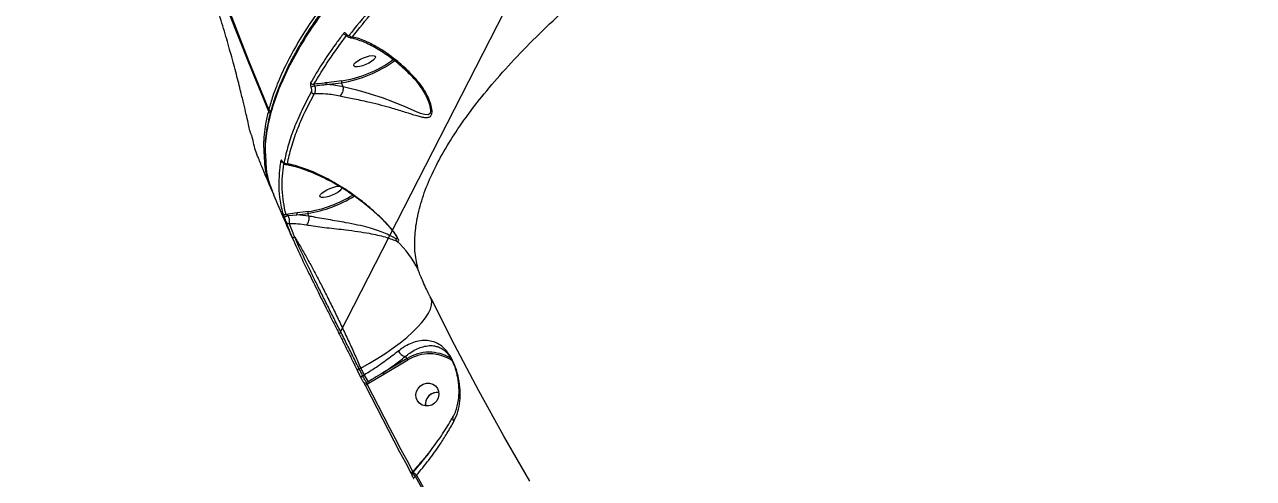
# Model space of a CAD drawing. Header units: millimetres. Extents: x -6028 to 5958, y -6064 to 4137.
# Drawn here: x -295.5 to 173.7, y -1162.5 to -989.3 of the extents above; entities that cross this region are included whole.
import ezdxf

# ---------------------------------------------------------------- set-up
doc = ezdxf.new("R2010")
doc.units = ezdxf.units.MM
for name, color, linetype in [('DIKOM_ОБЪЕКТ', 7, 'Continuous'), ('DIKOM_РАЗМЕР_ЗОНА', 7, 'Continuous'), ('DIKOM_РАЗМЕР_ОБЪЕКТА', 7, 'Continuous')]:
    doc.layers.add(name, color=color, linetype=linetype)
doc.styles.add('style1', font='arial.ttf', dxfattribs={"width": 0.8})
doc.dimstyles.new('1-50', dxfattribs={"dimtxt": 300, "dimasz": 200, "dimexe": 100, "dimexo": 0, "dimgap": 100, "dimtad": 1, "dimtxsty": 'style1', "dimcen": 200, "dimclrd": 7, "dimclre": 7, "dimclrt": 7, "dimadec": 1, "dimazin": 2, "dimtfac": 1, "dimtmove": 0, "dimatfit": 2, "dimfxl": 0, "dimlwd": 25, "dimlwe": 18, "dimarcsym": 0})

# ---------------------------------------------------------------- blocks, each defined once
blk = doc.blocks.new('*D9')
at = {"layer": 'Defpoints', "color": 0, "transparency": 16777216}
for p in [(-6027.56, 1459.58), (4556.58, 1382.7), (4556.58, -5964.37)]:
    blk.add_point(p, dxfattribs=at)
at = {"layer": 'DIKOM_РАЗМЕР_ЗОНА', "color": 7, "lineweight": 18, "transparency": 16777216}
for p, q in [((-6027.56, 1459.58), (-6027.56, -6064.37)), ((4556.58, 1382.7), (4556.58, -6064.37))]:
    blk.add_line(p, q, dxfattribs=at)
at = {"layer": 'DIKOM_РАЗМЕР_ЗОНА', "color": 7, "lineweight": 25, "transparency": 16777216}
blk.add_line((-5827.56, -5964.37), (4356.58, -5964.37), dxfattribs=at)
at = {"layer": 'DIKOM_РАЗМЕР_ЗОНА', "color": 7, "transparency": 16777216}
for points in [[(-5827.56, -5931.03), (-5827.56, -5997.7), (-6027.56, -5964.37)], [(4356.58, -5931.03), (4356.58, -5997.7), (4556.58, -5964.37)]]:
    blk.add_solid(points, dxfattribs=at)
at = {"layer": 'DIKOM_РАЗМЕР_ЗОНА', "color": 7, "transparency": 16777216, "insert": (157.08, -5711.2), "char_height": 300, "attachment_point": 5, "style": 'style1'}
blk.add_mtext('10600', dxfattribs=at)
blk = doc.blocks.new('*D12')
at = {"layer": 'Defpoints', "color": 0, "transparency": 16777216}
for p in [(3056.58, 1987.9), (-4027.97, 676.5), (3056.58, -3714.77)]:
    blk.add_point(p, dxfattribs=at)
at = {"layer": 'DIKOM_РАЗМЕР_ОБЪЕКТА', "color": 7, "lineweight": 18, "transparency": 16777216}
for p, q in [((3056.58, 1987.9), (3056.58, -3814.77)), ((-4027.97, 676.5), (-4027.97, -3814.77))]:
    blk.add_line(p, q, dxfattribs=at)
at = {"layer": 'DIKOM_РАЗМЕР_ОБЪЕКТА', "color": 7, "lineweight": 25, "transparency": 16777216}
blk.add_line((-3827.97, -3714.77), (2856.58, -3714.77), dxfattribs=at)
at = {"layer": 'DIKOM_РАЗМЕР_ОБЪЕКТА', "color": 7, "transparency": 16777216}
for points in [[(-3827.97, -3681.44), (-3827.97, -3748.11), (-4027.97, -3714.77)], [(2856.58, -3681.44), (2856.58, -3748.11), (3056.58, -3714.77)]]:
    blk.add_solid(points, dxfattribs=at)
at = {"layer": 'DIKOM_РАЗМЕР_ОБЪЕКТА', "color": 7, "transparency": 16777216, "insert": (20, -3461.6), "char_height": 300, "attachment_point": 5, "style": 'style1'}
blk.add_mtext('7100', dxfattribs=at)

msp = doc.modelspace()

# ---------------------------------------------------------------- linework, layer by layer
at = {"layer": 'DIKOM_ОБЪЕКТ', "color": 7, "linetype": 'Continuous', "lineweight": 15}
for p, q in [((-17.563, -799.102), (-175.329, -1107.461)), ((-180.352, -1012.2), (-174.47, -1011.488)), ((-174.381, -1010.814), (-180.263, -1011.525)), ((-173.807, -1013.053), (-174.47, -1011.488)), ((-173.806, -1013.057), (-173.807, -1013.053)), ((-141.66, -1017.72), (-141.543, -1018.03)), ((-191.465, -1061.22), (-195.663, -1061.742)), ((-194.785, -1062.231), (-191.554, -1061.894)), ((-191.554, -1061.894), (-187.332, -1061.384)), ((-186.898, -1062.408), (-191.554, -1061.894)), ((-187.243, -1060.71), (-191.465, -1061.22)), ((-186.898, -1062.408), (-187.332, -1061.384)), ((-186.897, -1062.412), (-186.898, -1062.408)), ((-150.175, -1116.022), (-149.454, -1116.743)), ((-167.063, -1124.056), (-168.418, -1121.329)), ((-167.75, -1120.656), (-167.156, -1120.378)), ((-149.454, -1116.743), (-158.647, -1122.243)), ((-158.3, -1122.771), (-149.107, -1117.272)), ((-167.063, -1124.056), (-167.053, -1124.073)), ((-165.832, -1123.043), (-166.397, -1123.381)), ((-164.209, -1125.562), (-164.875, -1125.96)), ((-163.885, -1126.066), (-158.3, -1122.771)), ((-164.646, -1126.521), (-163.885, -1126.066)), ((-141.28, -1153.046), (-142.854, -1154.841)), ((-147.292, -1160.416), (-147.129, -1160.229)), ((-146.283, -1161.831), (-145.821, -1161.305))]:
    msp.add_line(p, q, dxfattribs=at)
at = {"layer": 'DIKOM_ОБЪЕКТ', "color": 7, "linetype": 'Continuous', "lineweight": 15, "flags": 128}
for points in [[(-286.349, -676.458), (-284.728, -696.09), (-282.744, -715.704), (-280.398, -735.296), (-277.689, -754.858), (-274.619, -774.386), (-271.189, -793.872), (-267.399, -813.312), (-263.252, -832.699), (-258.747, -852.028), (-253.887, -871.292), (-248.673, -890.486), (-243.106, -909.604), (-237.188, -928.64), (-230.922, -947.588), (-224.308, -966.443), (-217.349, -985.199), (-210.048, -1003.851), (-202.405, -1022.392)], [(-202.219, -1021.672), (-209.862, -1003.131), (-217.164, -984.479), (-224.123, -965.723), (-230.736, -946.868), (-237.003, -927.92), (-242.92, -908.883), (-248.487, -889.766), (-253.701, -870.572), (-258.561, -851.308), (-263.066, -831.979), (-267.214, -812.592), (-271.003, -793.152), (-274.434, -773.665), (-277.504, -754.138), (-280.212, -734.576), (-282.559, -714.984), (-284.543, -695.37), (-286.163, -675.738)], [(-161.612, -1001.398), (-161.486, -1001.765), (-161.698, -1002.256), (-162.231, -1002.831), (-163.042, -1003.443), (-164.065, -1004.043), (-165.217, -1004.583), (-166.406, -1005.017), (-167.533, -1005.312), (-168.509, -1005.444), (-169.255, -1005.401), (-169.709, -1005.187), (-169.835, -1004.82), (-169.623, -1004.33), (-169.09, -1003.755), (-168.279, -1003.143), (-167.257, -1002.543), (-166.104, -1002.003), (-164.916, -1001.569), (-163.788, -1001.274), (-162.812, -1001.142), (-162.067, -1001.185), (-161.612, -1001.398)], [(-141.543, -1018.03), (-140.871, -1019.8), (-140.463, -1022.082), (-140.692, -1023.196), (-141.403, -1023.729), (-142.784, -1023.671), (-144.283, -1023.214), (-145.91, -1022.562), (-150.165, -1020.721), (-154.876, -1018.763), (-158.839, -1017.301), (-163.001, -1015.941), (-165.814, -1015.119), (-168.622, -1014.363), (-171.296, -1013.685), (-173.805, -1013.057), (-173.806, -1013.057), (-173.806, -1013.057)], [(-202.217, -1021.746), (-202.22, -1021.736), (-202.219, -1021.672)], [(-174.379, -1051.433), (-174.348, -1051.661), (-174.56, -1052.152), (-175.093, -1052.726), (-175.904, -1053.339), (-176.927, -1053.939), (-178.079, -1054.478), (-179.268, -1054.913), (-180.396, -1055.208), (-181.372, -1055.339), (-182.117, -1055.296), (-182.571, -1055.083), (-182.697, -1054.716), (-182.486, -1054.225), (-181.953, -1053.65), (-181.142, -1053.038), (-180.119, -1052.438), (-178.966, -1051.899), (-177.778, -1051.464), (-176.65, -1051.169), (-175.674, -1051.037), (-175.269, -1051.037)], [(-167.156, -1120.378), (-163.85, -1118.544), (-160.659, -1116.643), (-157.61, -1114.693), (-154.731, -1112.711), (-152.05, -1110.715), (-149.589, -1108.725), (-147.372, -1106.756), (-145.42, -1104.829), (-143.748, -1102.96), (-142.374, -1101.166), (-141.309, -1099.463), (-140.564, -1097.868), (-140.144, -1096.395), (-140.055, -1095.057), (-140.295, -1093.866)], [(-102.519, -1163.533), (-112.443, -1146.398), (-122.049, -1129.072), (-131.334, -1111.559), (-140.295, -1093.866)], [(-167.75, -1120.656), (-167.913, -1120.75), (-168.061, -1120.848), (-168.19, -1120.948), (-168.294, -1121.045), (-168.37, -1121.137), (-168.415, -1121.22), (-168.428, -1121.29), (-168.418, -1121.329)], [(-166.397, -1123.381), (-166.567, -1123.041), (-166.736, -1122.7), (-166.905, -1122.36), (-167.075, -1122.019), (-167.244, -1121.679), (-167.413, -1121.338), (-167.581, -1120.997), (-167.75, -1120.656)], [(-167.156, -1120.378), (-166.991, -1120.711), (-166.825, -1121.045), (-166.66, -1121.378), (-166.495, -1121.711), (-166.329, -1122.044), (-166.164, -1122.377), (-165.998, -1122.71), (-165.832, -1123.043)], [(-166.397, -1123.381), (-166.56, -1123.475), (-166.708, -1123.574), (-166.836, -1123.674), (-166.94, -1123.772), (-167.016, -1123.864), (-167.061, -1123.947), (-167.074, -1124.017), (-167.063, -1124.056)], [(-164.646, -1126.521), (-164.809, -1126.616), (-164.957, -1126.716), (-165.086, -1126.816), (-165.19, -1126.915), (-165.265, -1127.007), (-165.31, -1127.09), (-165.321, -1127.161), (-165.3, -1127.216)], [(-165.3, -1127.216), (-163.18, -1131.422), (-161.042, -1135.618), (-158.886, -1139.804), (-156.713, -1143.98), (-154.523, -1148.146), (-152.314, -1152.303), (-150.089, -1156.449), (-147.845, -1160.586)], [(-147.206, -1159.863), (-149.448, -1155.73), (-151.671, -1151.587), (-153.878, -1147.434), (-156.067, -1143.271), (-158.238, -1139.098), (-160.392, -1134.916), (-162.528, -1130.723), (-164.646, -1126.521)], [(-138.973, -1133.822), (-140.055, -1134.5), (-141.268, -1134.856), (-142.513, -1134.861), (-143.689, -1134.514), (-144.702, -1133.844), (-145.469, -1132.905), (-145.928, -1131.773), (-146.042, -1130.539), (-145.801, -1129.304), (-145.225, -1128.168), (-144.361, -1127.223), (-143.279, -1126.545), (-142.066, -1126.189), (-140.821, -1126.184), (-139.644, -1126.531), (-138.631, -1127.201), (-137.865, -1128.14), (-137.406, -1129.273), (-137.292, -1130.506), (-137.533, -1131.741), (-138.109, -1132.877), (-138.973, -1133.822)], [(-147.206, -1159.863), (-147.366, -1159.963), (-147.512, -1160.068), (-147.638, -1160.173), (-147.74, -1160.276), (-147.814, -1160.372), (-147.857, -1160.457), (-147.867, -1160.53), (-147.845, -1160.586)], [(-147.129, -1160.229), (-147.128, -1160.229), (-147.125, -1160.229)], [(-146.283, -1161.831), (-146.442, -1161.931), (-146.587, -1162.036), (-146.712, -1162.141), (-146.814, -1162.244), (-146.888, -1162.34), (-146.931, -1162.425), (-146.943, -1162.498), (-146.922, -1162.554)], [(-91.76, -1250.846), (-99.032, -1240.021), (-106.174, -1229.107), (-113.188, -1218.105), (-120.071, -1207.016), (-126.823, -1195.844), (-133.442, -1184.587), (-139.929, -1173.249), (-146.283, -1161.831)], [(-145.821, -1161.305), (-139.457, -1172.748), (-132.959, -1184.111), (-126.327, -1195.391), (-119.562, -1206.587), (-112.666, -1217.699), (-105.638, -1228.724), (-98.481, -1239.66), (-91.194, -1250.508)]]:
    msp.add_lwpolyline(points, dxfattribs=at)
at = {"layer": 'DIKOM_ОБЪЕКТ', "color": 7, "linetype": 'Continuous', "lineweight": 15}
for centre, radius, start, end in [((-172.629, -992.208), 1.132, 203.61628, 271.94486), ((-172.35, -993.161), 0.271, 148.4626, 203.30133), ((-170.495, -992.918), 1.123, 203.4412, 278.35067), ((-181.704, -965.318), 46.734, 278.90496, 305.99199), ((-181.329, -966.219), 45.133, 278.85563, 306.14624), ((-185.269, -1011.062), 1.087, 204.08875, 284.63767), ((-183.574, -1017.536), 4.995, 102.4486, 120.98307), ((-179.796, -1011.93), 0.617, 139.08198, 205.90333), ((-173.914, -1011.219), 0.617, 139.07364, 205.90369), ((-185.031, -1014.584), 1.088, 204.31238, 282.5166), ((-201.588, -1022.841), 0.932, 118.92647, 151.21852), ((-201.46, -1021.973), 1.034, 203.8943, 266.2211), ((-201.272, -1021.252), 1.037, 203.91341, 266.5296), ((-201.296, -1021.356), 1, 202.91115, 266.78059), ((-196.754, -1040.875), 1.006, 204.31198, 253.97446), ((-196.785, -1041.591), 0.245, 181.07841, 206.82227), ((-195.464, -1041.442), 1.04, 205.0782, 287.33081), ((-194.991, -1013.999), 47.999, 279.18225, 301.88604), ((-194.658, -1014.802), 46.502, 279.17534, 301.72608), ((-196.057, -1060.832), 0.992, 205.13456, 293.40884), ((-193.681, -1066.41), 4.322, 104.80035, 127.21366), ((-194.716, -1064.315), 0.977, 206.13326, 292.00528), ((-190.999, -1061.625), 0.617, 139.07024, 205.9071), ((-186.776, -1061.114), 0.618, 139.07237, 205.89274), ((-192.728, -1069.618), 0.917, 210.12574, 296.24826), ((-151.568, -1070.34), 2.389, 193.92818, 221.59382), ((-178.463, -1099.079), 36.983, 25.86638, 47.2409), ((-149.282, -1112.311), 3.817, 204.7047, 256.46786), ((-141.022, -1130.339), 15.998, 58.99837, 121.80554), ((-140.944, -1130.407), 15.465, 55.3991, 121.85953), ((-152.143, -1118.887), 3.439, 28.00916, 38.55957), ((-165.38, -1125.195), 0.917, 209.45261, 303.4408), ((-147.907, -1113.274), 20.414, 208.59263, 217.00945), ((-167.466, -1128.018), 4.079, 28.59098, 37.01651), ((-161.335, -1124.386), 3.438, 28.00777, 38.55877), ((-137.86, -1134.331), 4.635, 83.33181, 186.65034), ((-137.868, -1134.254), 4.56, 83.11537, 130.2185), ((-137.899, -1134.327), 4.596, 129.33784, 186.75102), ((-130.709, -1139.651), 1.38, 164.29072, 231.82833), ((-146.828, -1160.856), 0.777, 119.61862, 203.85168), ((-145.484, -1158.141), 2.673, 229.73032, 231.7486), ((-159.776, -1176.883), 20.914, 48.14653, 52.77896)]:
    msp.add_arc(centre, radius, start, end, dxfattribs=at)
for points, knots in [([(412.524, -691.588), (409.044, -692.05), (399.596, -693.304), (383.589, -695.865), (364.386, -699.422), (344.581, -703.588), (324.283, -708.33), (303.581, -713.631), (282.537, -719.478), (261.18, -725.873), (239.55, -732.793), (217.719, -740.214), (195.787, -748.098), (173.857, -756.412), (151.997, -765.131), (130.246, -774.251), (108.638, -783.747), (87.238, -793.588), (66.146, -803.726), (45.46, -814.114), (25.249, -824.724), (5.557, -835.54), (-13.594, -846.542), (-32.15, -857.692), (-50.025, -868.941), (-67.134, -880.233), (-83.417, -891.536), (-98.83, -902.83), (-113.365, -914.096), (-126.984, -925.301), (-139.626, -936.391), (-151.231, -947.315), (-161.257, -957.536), (-169.863, -967.076), (-177.212, -975.962), (-183.722, -984.661), (-189.367, -993.136), (-194.102, -1001.312), (-197.914, -1009.167), (-200.579, -1015.932), (-201.745, -1020.01), (-202.219, -1021.672)], [0, 0, 0, 0, 0.0156527, 0.0424898, 0.0694115, 0.0963763, 0.1233412, 0.1502627, 0.1770999, 0.2039369, 0.2308585, 0.2578234, 0.2847881, 0.3117097, 0.3385469, 0.3653839, 0.3923055, 0.4192704, 0.4462351, 0.4731567, 0.4999938, 0.5268309, 0.5537525, 0.5807173, 0.6076821, 0.6346037, 0.6614408, 0.6882779, 0.7151996, 0.7421642, 0.769129, 0.7960505, 0.8228876, 0.8459667, 0.8691684, 0.8923975, 0.9156266, 0.9388284, 0.9615883, 0.9843481, 1, 1, 1, 1]), ([(-203.268, -1040.951), (-203.377, -1039.614), (-203.692, -1035.754), (-202.826, -1028.846), (-200.794, -1020.379), (-197.495, -1011.558), (-193.067, -1002.458), (-187.42, -992.921), (-180.524, -982.966), (-172.374, -972.616), (-163.148, -962.1), (-152.904, -951.459), (-141.72, -940.732), (-129.413, -929.747), (-115.978, -918.53), (-101.436, -907.116), (-86.286, -895.889), (-70.637, -884.89), (-54.602, -874.148), (-37.73, -863.357), (-20.044, -852.55), (-1.584, -841.762), (17.506, -831.084), (37.178, -820.552), (57.372, -810.199), (78.161, -799.993), (99.497, -789.979), (121.316, -780.195), (143.139, -770.857), (164.891, -761.988), (186.5, -753.597), (208.317, -745.549), (230.276, -737.883), (252.296, -730.649), (272.617, -724.365), (285.46, -720.694), (291.14, -719.071)], [0, 0, 0, 0, 0.0162167, 0.0468327, 0.077424, 0.1071521, 0.1369027, 0.1666306, 0.1972218, 0.2278382, 0.2584294, 0.2881571, 0.3179077, 0.3476356, 0.3782269, 0.4088432, 0.4394344, 0.4680918, 0.4967698, 0.5254272, 0.5548553, 0.5843057, 0.6137338, 0.6434617, 0.6732125, 0.7029403, 0.7335317, 0.764148, 0.7947394, 0.8244673, 0.854218, 0.8839459, 0.9145373, 0.9451536, 0.975745, 1, 1, 1, 1]), ([(-145.185, -1082.945), (-145.648, -1080.833), (-146.574, -1076.608), (-146.583, -1069.733), (-145.574, -1062.421), (-143.402, -1054.637), (-140.074, -1046.409), (-135.657, -1037.916), (-130.194, -1029.192), (-123.746, -1020.279), (-116.208, -1011.032), (-107.561, -1001.469), (-97.808, -991.616), (-87.161, -981.689), (-75.676, -971.723), (-63.429, -961.755), (-50.221, -951.624), (-36.059, -941.362), (-20.969, -931.001), (-5.275, -920.763), (10.958, -910.682), (27.652, -900.785), (45.069, -890.919), (63.181, -881.12), (81.938, -871.426), (100.946, -862.04), (120.136, -852.989), (139.436, -844.292), (159.143, -835.815), (179.204, -827.6), (199.559, -819.678), (218.347, -812.756), (235.519, -806.719), (245.859, -803.29), (251.034, -801.574)], [0, 0, 0, 0, 0.0311786, 0.062381, 0.0935595, 0.1256444, 0.1577553, 0.1898401, 0.2210203, 0.2522244, 0.2834047, 0.3154899, 0.347601, 0.3796862, 0.410889, 0.442116, 0.473319, 0.5054257, 0.5375587, 0.5696655, 0.6009197, 0.6321979, 0.6634523, 0.6956101, 0.727794, 0.759952, 0.7912843, 0.8226406, 0.853973, 0.886209, 0.9184711, 0.9507073, 0.9753306, 1, 1, 1, 1]), ([(-203.521, -1040.723), (-203.534, -1040.585), (-203.664, -1039.234), (-203.631, -1036.563), (-203.401, -1032.699), (-202.847, -1028.705), (-202.003, -1024.593), (-200.859, -1020.364), (-199.424, -1016.032), (-197.7, -1011.614), (-195.692, -1007.126), (-193.403, -1002.568), (-190.834, -997.94), (-187.983, -993.241), (-184.851, -988.468), (-181.438, -983.622), (-177.743, -978.699), (-173.765, -973.7), (-169.501, -968.621), (-164.952, -963.463), (-160.13, -958.239), (-155.054, -952.97), (-149.741, -947.676), (-144.198, -942.362), (-138.425, -937.027), (-132.419, -931.667), (-126.178, -926.281), (-119.702, -920.868), (-112.986, -915.425), (-106.034, -909.952), (-98.832, -904.446), (-92.145, -899.453), (-87.769, -896.295), (-85.954, -894.984)], [0, 0, 0, 0, 0.0037422, 0.0368119, 0.070005, 0.1033605, 0.1369093, 0.1706797, 0.2045929, 0.2383969, 0.2720444, 0.3055736, 0.3390167, 0.372409, 0.4057847, 0.4391788, 0.4726166, 0.5061363, 0.539775, 0.5735693, 0.6075115, 0.6413959, 0.675075, 0.7086087, 0.7420354, 0.7753928, 0.8087195, 0.8420542, 0.8754232, 0.9088641, 0.9424139, 0.976111, 1, 1, 1, 1]), ([(-134.016, -953.416), (-137.67, -956.829), (-144.979, -963.656), (-154.784, -973.731), (-163.789, -983.676), (-168.947, -990.135), (-171.526, -993.365)], [0, 0, 0, 0, 0.2485941, 0.4971908, 0.7485946, 1, 1, 1, 1]), ([(-170.332, -994.029), (-167.789, -990.843), (-162.703, -984.472), (-153.77, -974.59), (-143.968, -964.504), (-136.596, -957.617), (-132.91, -954.173)], [0, 0, 0, 0, 0.2485946, 0.4971899, 0.7485955, 1, 1, 1, 1]), ([(-210.853, -1023.588), (-211.152, -1022.301), (-211.755, -1019.705), (-212.757, -1015.599), (-213.728, -1011.743), (-214.626, -1008.261), (-215.603, -1004.577), (-216.647, -1000.745), (-217.744, -996.834), (-218.898, -992.835), (-220.116, -988.742), (-221.379, -984.626), (-222.67, -980.555), (-223.991, -976.522), (-225.348, -972.507), (-226.273, -969.891), (-226.735, -968.582)], [0, 0, 0, 0, 0.1001218, 0.2018949, 0.2673154, 0.332736, 0.4000661, 0.4673975, 0.533026, 0.5986566, 0.6662122, 0.7337679, 0.7993721, 0.8649773, 0.9324891, 1, 1, 1, 1]), ([(391.062, -973.065), (387.203, -977.41), (379.481, -986.104), (367.926, -999.697), (356.428, -1013.651), (344.863, -1028.164), (333.261, -1043.218), (321.653, -1058.796), (310.229, -1074.649), (298.698, -1091.199), (287.114, -1108.431), (275.538, -1126.311), (264.214, -1144.489), (253.195, -1162.911), (242.529, -1181.518), (232.464, -1199.879), (223.019, -1217.937), (214.2, -1235.642), (205.853, -1253.304), (198.029, -1270.858), (190.769, -1288.241), (184.239, -1305.054), (178.445, -1321.253), (173.372, -1336.81), (168.935, -1351.992), (165.177, -1366.729), (162.129, -1380.956), (160.009, -1393.48), (158.64, -1404.426), (157.853, -1413.974), (157.534, -1423.056), (157.687, -1431.639), (158.309, -1439.685), (159.41, -1447.19), (160.95, -1454.197), (162.377, -1458.391), (163.09, -1460.488)], [0, 0, 0, 0, 0.0277654, 0.0555637, 0.0833623, 0.1111275, 0.1400315, 0.1689728, 0.1979141, 0.2268179, 0.2582448, 0.2896958, 0.3211225, 0.3534673, 0.3858384, 0.4181831, 0.449506, 0.480853, 0.5121757, 0.5444125, 0.5766756, 0.6089123, 0.6401608, 0.6714335, 0.7026821, 0.734841, 0.7670266, 0.7991855, 0.8241464, 0.849107, 0.8742668, 0.8994267, 0.9244694, 0.9495119, 0.9747558, 1, 1, 1, 1]), ([(-173.666, -992.661), (-173.882, -992.947), (-174.963, -994.374), (-177.84, -998.289), (-182.008, -1004.339), (-184.843, -1009.116), (-186.261, -1011.506)], [0, 0, 0, 0, 0.0441418, 0.2207215, 0.6100187, 1, 1, 1, 1]), ([(-184.994, -1012.114), (-183.172, -1009.058), (-179.524, -1002.936), (-174.796, -996.525), (-172.429, -993.315)], [0, 0, 0, 0, 0.4992702, 1, 1, 1, 1]), ([(-172.581, -993.02), (-172.661, -992.894), (-172.819, -992.646), (-173.102, -992.454), (-173.388, -992.423), (-173.572, -992.543), (-173.657, -992.649), (-173.666, -992.661)], [0, 0, 0, 0, 0.2147924, 0.4259032, 0.6816683, 0.9641884, 1, 1, 1, 1]), ([(-172.597, -993.276), (-172.608, -993.255), (-172.64, -993.194), (-172.681, -993.147), (-172.681, -993.147), (-172.681, -993.148)], [0, 0, 0, 0, 0.2277357, 0.665802, 1, 1, 1, 1]), ([(-171.339, -994.293), (-171.449, -994.274), (-171.752, -994.221), (-172.172, -993.878), (-172.476, -993.538), (-172.584, -993.287), (-172.594, -993.265)], [0, 0, 0, 0, 0.2009256, 0.5559592, 0.9602996, 1, 1, 1, 1]), ([(-171.526, -993.365), (-171.62, -993.454), (-171.787, -993.61), (-172.086, -993.564), (-172.355, -993.378), (-172.505, -993.14), (-172.581, -993.02)], [0, 0, 0, 0, 0.3292144, 0.5797157, 0.7886001, 1, 1, 1, 1]), ([(-147.244, -1009.443), (-147.494, -1009.181), (-148.537, -1008.09), (-150.415, -1006.336), (-152.88, -1004.179), (-155.396, -1002.19), (-157.945, -1000.371), (-160.503, -998.745), (-163.042, -997.332), (-165.541, -996.143), (-167.957, -995.21), (-169.897, -994.605), (-170.967, -994.41), (-171.318, -994.346)], [0, 0, 0, 0, 0.0295751, 0.1231663, 0.2191661, 0.3176743, 0.4186245, 0.521771, 0.6266467, 0.7327067, 0.8401822, 0.9476005, 1, 1, 1, 1]), ([(-171.309, -994.293), (-171.201, -994.318), (-170.893, -994.388), (-170.563, -994.223), (-170.365, -994.056), (-170.332, -994.029)], [0, 0, 0, 0, 0.3101079, 0.8879087, 1, 1, 1, 1]), ([(-146.555, -1009.54), (-147.494, -1008.58), (-150.053, -1005.966), (-154.294, -1002.312), (-158.525, -999.283), (-162.051, -997.202), (-164.903, -995.798), (-167.686, -994.696), (-169.45, -994.251), (-170.332, -994.029)], [0, 0, 0, 0, 0.1128007, 0.3073774, 0.5062355, 0.6280294, 0.749832, 0.874917, 1, 1, 1, 1]), ([(-186.261, -1011.506), (-186.273, -1011.529), (-186.325, -1011.63), (-186.377, -1011.885), (-186.37, -1012.308), (-186.296, -1012.782), (-186.196, -1013.096), (-186.146, -1013.254)], [0, 0, 0, 0, 0.0733549, 0.322562, 0.5550569, 0.7773857, 1, 1, 1, 1]), ([(-186.146, -1013.254), (-186.095, -1013.413), (-185.993, -1013.731), (-185.918, -1014.211), (-185.909, -1014.643), (-185.959, -1014.905), (-186.011, -1015.009), (-186.022, -1015.032)], [0, 0, 0, 0, 0.2210953, 0.4418405, 0.6744903, 0.9250779, 1, 1, 1, 1]), ([(-180.263, -1011.525), (-180.539, -1011.559), (-182.112, -1011.752), (-183.692, -1011.95), (-184.994, -1012.114)], [0, 0, 0, 0, 0.1757363, 1, 1, 1, 1]), ([(-184.651, -1012.658), (-184.674, -1012.613), (-184.701, -1012.56), (-184.757, -1012.459), (-184.822, -1012.348), (-184.905, -1012.221), (-184.961, -1012.149), (-184.988, -1012.12), (-184.994, -1012.114)], [0, 0, 0, 0, 0.15995449, 0.18649836, 0.39635608, 0.63977866, 0.91717917, 1, 1, 1, 1]), ([(-184.795, -1015.647), (-184.764, -1015.606), (-184.629, -1015.43), (-184.46, -1014.984), (-184.381, -1014.256), (-184.434, -1013.449), (-184.578, -1012.924), (-184.651, -1012.658)], [0, 0, 0, 0, 0.0734993, 0.3198138, 0.5507477, 0.7734224, 1, 1, 1, 1]), ([(-184.651, -1012.658), (-183.497, -1012.526), (-182.066, -1012.362), (-180.63, -1012.226), (-180.352, -1012.2)], [0, 0, 0, 0, 0.8058664, 1, 1, 1, 1]), ([(-173.807, -1013.053), (-175.747, -1012.708), (-177.956, -1012.317), (-180.092, -1012.212), (-180.352, -1012.2)], [0, 0, 0, 0, 0.8785938, 1, 1, 1, 1]), ([(-175.026, -1016.524), (-174.928, -1016.546), (-174.046, -1016.742), (-172.26, -1017.116), (-169.515, -1017.671), (-166.609, -1018.278), (-163.137, -1019.046), (-159.236, -1020.008), (-154.673, -1021.263), (-150.086, -1022.714), (-146.488, -1023.866), (-144.01, -1024.546), (-142.371, -1024.832), (-141.01, -1024.752), (-140.126, -1024.026), (-139.787, -1022.569), (-140.133, -1020.352), (-141.071, -1017.702), (-142.477, -1014.931), (-144.256, -1012.157), (-145.789, -1010.412), (-146.555, -1009.54)], [0, 0, 0, 0, 0.0056294, 0.0508118, 0.0960127, 0.1438698, 0.191764, 0.2633129, 0.3349758, 0.4270894, 0.5191813, 0.5590168, 0.5987826, 0.6438171, 0.6799259, 0.716068, 0.7691199, 0.8237192, 0.8784533, 0.9392284, 1, 1, 1, 1]), ([(-175.026, -1016.524), (-175.001, -1016.507), (-174.84, -1016.4), (-174.531, -1016.09), (-174.156, -1015.466), (-173.881, -1014.675), (-173.742, -1013.825), (-173.784, -1013.313), (-173.806, -1013.057)], [0, 0, 0, 0, 0.0319503, 0.2048472, 0.4036462, 0.6024389, 0.8012073, 1, 1, 1, 1]), ([(-141.512, -1018.023), (-141.602, -1017.798), (-141.919, -1017.002), (-142.726, -1015.436), (-144.004, -1013.318), (-145.516, -1011.232), (-146.717, -1009.976), (-147.221, -1009.448)], [0, 0, 0, 0, 0.0750021, 0.2665863, 0.5148538, 0.7959627, 1, 1, 1, 1]), ([(-146.555, -1009.54), (-146.585, -1009.546), (-146.795, -1009.589), (-147.066, -1009.593), (-147.175, -1009.456), (-147.211, -1009.411)], [0, 0, 0, 0, 0.1022784, 0.7074469, 1, 1, 1, 1]), ([(-186.022, -1015.032), (-187.279, -1017.386), (-189.791, -1022.094), (-192.689, -1028.905), (-194.997, -1035.54), (-195.936, -1039.768), (-196.406, -1041.883)], [0, 0, 0, 0, 0.2490965, 0.4981933, 0.7490955, 1, 1, 1, 1]), ([(-195.154, -1042.435), (-194.689, -1040.341), (-193.76, -1036.153), (-191.471, -1029.552), (-188.58, -1022.743), (-186.057, -1018.012), (-184.795, -1015.647)], [0, 0, 0, 0, 0.2490966, 0.4981937, 0.749096, 1, 1, 1, 1]), ([(-184.795, -1015.647), (-183.352, -1015.613), (-180.196, -1015.539), (-176.845, -1016.178), (-175.026, -1016.524)], [0, 0, 0, 0, 0.45745445, 1, 1, 1, 1]), ([(-202.405, -1022.392), (-202.771, -1024.016), (-203.758, -1028.393), (-204.406, -1033.71), (-204.149, -1037.191), (-204.074, -1038.215)], [0, 0, 0, 0, 0.294104, 0.792351, 1, 1, 1, 1]), ([(-209.609, -1029.256), (-209.774, -1028.466), (-210.106, -1026.876), (-210.603, -1024.689), (-210.853, -1023.588)], [0, 0, 0, 0, 0.4965001, 1, 1, 1, 1]), ([(-209.011, -1031.075), (-209.068, -1030.927), (-209.181, -1030.631), (-209.352, -1030.147), (-209.518, -1029.631), (-209.577, -1029.39), (-209.609, -1029.256)], [0, 0, 0, 0, 0.1849029, 0.3685912, 0.6500715, 1, 1, 1, 1]), ([(-208.432, -1032.823), (-208.436, -1032.806), (-208.457, -1032.7), (-208.533, -1032.425), (-208.685, -1031.959), (-208.846, -1031.502), (-208.956, -1031.218), (-209.011, -1031.075)], [0, 0, 0, 0, 0.0639343, 0.3885334, 0.6455818, 0.8223102, 1, 1, 1, 1]), ([(-206.16, -1040.248), (-206.385, -1039.751), (-207.445, -1037.402), (-207.997, -1034.842), (-208.432, -1032.823)], [0, 0, 0, 0, 0.2115883, 1, 1, 1, 1]), ([(-201.097, -1052.564), (-202.22, -1049.924), (-203.958, -1045.838), (-205.612, -1041.719), (-206.197, -1040.262)], [0, 0, 0, 0, 0.6462444, 1, 1, 1, 1]), ([(-204.074, -1038.215), (-204.028, -1039.673), (-203.904, -1043.628), (-202.849, -1048.397), (-201.409, -1051.516), (-200.953, -1052.504)], [0, 0, 0, 0, 0.2851847, 0.7735005, 1, 1, 1, 1]), ([(-200.192, -1054.324), (-200.627, -1053.384), (-202.047, -1050.314), (-203.094, -1045.854), (-203.225, -1042.156), (-203.268, -1040.951)], [0, 0, 0, 0, 0.22926854, 0.74879049, 1, 1, 1, 1]), ([(-197.671, -1041.289), (-197.708, -1041.52), (-197.894, -1042.674), (-198.272, -1045.638), (-198.498, -1050.07), (-198.223, -1055.633), (-197.409, -1059.242), (-196.955, -1061.253)], [0, 0, 0, 0, 0.0321661, 0.1608352, 0.4182102, 0.6759568, 1, 1, 1, 1]), ([(-197.03, -1041.595), (-197.043, -1041.569), (-197.103, -1041.448), (-197.226, -1041.247), (-197.383, -1041.071), (-197.573, -1040.995), (-197.632, -1041.172), (-197.671, -1041.289)], [0, 0, 0, 0, 0.0349292, 0.162038, 0.3363123, 0.5591482, 1, 1, 1, 1]), ([(-197.004, -1041.702), (-197.022, -1041.665), (-197.065, -1041.579), (-197.113, -1041.508), (-197.117, -1041.503), (-197.119, -1041.501)], [0, 0, 0, 0, 0.27608709, 0.65635669, 1, 1, 1, 1]), ([(-195.663, -1061.742), (-196.026, -1060.205), (-196.752, -1057.131), (-197.159, -1052.239), (-197.122, -1047.369), (-196.665, -1044.024), (-196.451, -1042.457)], [0, 0, 0, 0, 0.2569938, 0.5139895, 0.7724, 1, 1, 1, 1]), ([(-195.869, -1042.747), (-195.909, -1042.744), (-196.083, -1042.733), (-196.352, -1042.566), (-196.667, -1042.278), (-196.884, -1041.961), (-197.014, -1041.667), (-197.046, -1041.595)], [0, 0, 0, 0, 0.0654043, 0.282222, 0.5239488, 0.8823534, 1, 1, 1, 1]), ([(-196.406, -1041.883), (-196.447, -1041.998), (-196.508, -1042.168), (-196.691, -1042.097), (-196.841, -1041.93), (-196.959, -1041.736), (-197.017, -1041.62), (-197.03, -1041.595)], [0, 0, 0, 0, 0.44561645, 0.6622903, 0.83651975, 0.96573366, 1, 1, 1, 1]), ([(-157.79, -1064.747), (-158.487, -1064.055), (-160.009, -1062.544), (-162.434, -1060.377), (-165.123, -1058.141), (-168.045, -1055.898), (-171.146, -1053.695), (-174.384, -1051.599), (-177.681, -1049.664), (-181.031, -1047.902), (-184.412, -1046.333), (-187.804, -1044.961), (-191.116, -1043.852), (-193.819, -1043.104), (-195.346, -1042.838), (-195.866, -1042.748)], [0, 0, 0, 0, 0.0517872, 0.1130732, 0.1789781, 0.2505945, 0.3298202, 0.4110038, 0.4956687, 0.5830908, 0.6729654, 0.7656788, 0.8599128, 0.9522172, 1, 1, 1, 1]), ([(-195.865, -1042.743), (-195.831, -1042.756), (-195.612, -1042.838), (-195.37, -1042.691), (-195.198, -1042.487), (-195.154, -1042.435)], [0, 0, 0, 0, 0.1203759, 0.7769418, 1, 1, 1, 1]), ([(-157.571, -1064.889), (-157.724, -1064.733), (-159.283, -1063.145), (-162.272, -1060.333), (-166.508, -1056.809), (-170.697, -1053.725), (-175.687, -1050.45), (-181.412, -1047.236), (-187.723, -1044.471), (-192.251, -1043.052), (-194.66, -1042.54), (-195.154, -1042.435)], [0, 0, 0, 0, 0.0115174, 0.1169987, 0.2229798, 0.3292407, 0.4351015, 0.608327, 0.7820022, 0.955282, 1, 1, 1, 1]), ([(-192.46, -1072.411), (-193.737, -1069.569), (-196.424, -1063.589), (-198.982, -1057.55), (-200.324, -1054.381)], [0, 0, 0, 0, 0.4751799, 1, 1, 1, 1]), ([(-196.955, -1061.253), (-196.95, -1061.27), (-196.922, -1061.373), (-196.83, -1061.641), (-196.655, -1062.098), (-196.474, -1062.547), (-196.354, -1062.827), (-196.295, -1062.968)], [0, 0, 0, 0, 0.0639485, 0.3885809, 0.64559, 0.8222984, 1, 1, 1, 1]), ([(-196.295, -1062.968), (-196.232, -1063.114), (-196.108, -1063.406), (-195.916, -1063.881), (-195.719, -1064.385), (-195.638, -1064.617), (-195.593, -1064.746)], [0, 0, 0, 0, 0.1849186, 0.368613, 0.6501135, 1, 1, 1, 1]), ([(-194.785, -1062.231), (-194.807, -1062.202), (-194.844, -1062.153), (-194.935, -1062.066), (-195.088, -1061.952), (-195.328, -1061.829), (-195.527, -1061.766), (-195.644, -1061.745), (-195.663, -1061.742)], [0, 0, 0, 0, 0.0726594, 0.1227862, 0.2789792, 0.5490797, 0.924709, 1, 1, 1, 1]), ([(-195.593, -1064.746), (-195.332, -1065.496), (-194.806, -1067.007), (-193.952, -1069.05), (-193.521, -1070.078)], [0, 0, 0, 0, 0.4964962, 1, 1, 1, 1]), ([(-194.35, -1065.221), (-194.317, -1065.002), (-194.258, -1064.599), (-194.367, -1063.741), (-194.544, -1062.945), (-194.703, -1062.474), (-194.785, -1062.231)], [0, 0, 0, 0, 0.33122564, 0.60778682, 0.79831122, 1, 1, 1, 1]), ([(-187.85, -1065.754), (-187.826, -1065.732), (-187.751, -1065.664), (-187.532, -1065.425), (-187.223, -1064.936), (-186.949, -1064.157), (-186.804, -1063.264), (-186.864, -1062.708), (-186.897, -1062.412)], [0, 0, 0, 0, 0.0343112, 0.1060919, 0.3220858, 0.5380422, 0.754009, 1, 1, 1, 1]), ([(-153.887, -1070.915), (-154.477, -1070.601), (-155.659, -1069.971), (-158.201, -1068.783), (-161.047, -1067.744), (-164.37, -1066.737), (-168.272, -1065.794), (-172.33, -1064.981), (-176.139, -1064.312), (-179.557, -1063.736), (-182.883, -1063.191), (-185.337, -1062.701), (-186.58, -1062.498), (-186.896, -1062.412), (-186.897, -1062.412)], [0, 0, 0, 0, 0.10751214, 0.2153727, 0.31373228, 0.41206469, 0.52678234, 0.64136823, 0.72482935, 0.80822488, 0.89089821, 0.97349301, 0.99998706, 1, 1, 1, 1]), ([(-153.292, -1070.452), (-153.292, -1070.451), (-153.295, -1070.444), (-153.427, -1070.177), (-153.709, -1069.701), (-154.192, -1068.971), (-154.942, -1067.967), (-155.949, -1066.751), (-156.918, -1065.653), (-157.595, -1064.987), (-157.799, -1064.786)], [0, 0, 0, 0, 0.0266282, 0.1107923, 0.203422, 0.349018, 0.5102924, 0.6944505, 0.907674, 1, 1, 1, 1]), ([(-157.571, -1064.889), (-157.59, -1064.883), (-157.682, -1064.857), (-157.736, -1064.79), (-157.779, -1064.736)], [0, 0, 0, 0, 0.2087224, 1, 1, 1, 1]), ([(-153.355, -1071.926), (-153.077, -1071.986), (-152.595, -1072.089), (-152.636, -1071.456), (-153.129, -1070.463), (-153.876, -1069.306), (-155.201, -1067.479), (-156.574, -1065.978), (-157.571, -1064.889)], [0, 0, 0, 0, 0.1914577, 0.3312317, 0.4704765, 0.5823672, 0.6969267, 1, 1, 1, 1]), ([(-194.35, -1065.221), (-193.293, -1065.227), (-191.171, -1065.238), (-188.96, -1065.582), (-187.85, -1065.754)], [0, 0, 0, 0, 0.4978684, 1, 1, 1, 1]), ([(-192.322, -1070.44), (-192.738, -1069.447), (-193.575, -1067.447), (-194.09, -1065.967), (-194.35, -1065.221)], [0, 0, 0, 0, 0.4964901, 1, 1, 1, 1]), ([(-187.85, -1065.754), (-187.521, -1065.81), (-186.181, -1066.039), (-183.597, -1066.403), (-180.068, -1066.832), (-176.447, -1067.241), (-172.44, -1067.701), (-168.174, -1068.255), (-164.092, -1068.907), (-160.638, -1069.628), (-157.696, -1070.386), (-155.1, -1071.278), (-153.936, -1071.71), (-153.355, -1071.926)], [0, 0, 0, 0, 0.02759259, 0.11217957, 0.19682307, 0.28073728, 0.36470367, 0.47824642, 0.59190677, 0.68865229, 0.78541963, 0.89285529, 1, 1, 1, 1]), ([(-193.521, -1070.078), (-193, -1071.275), (-191.948, -1073.689), (-190.178, -1077.484), (-188.476, -1081.044), (-186.914, -1084.257), (-185.24, -1087.659), (-183.481, -1091.201), (-181.671, -1094.824), (-179.809, -1098.536), (-177.896, -1102.347), (-175.964, -1106.193), (-174.05, -1110.011), (-172.151, -1113.81), (-170.258, -1117.609), (-169.024, -1120.1), (-168.407, -1121.345)], [0, 0, 0, 0, 0.1001202, 0.2018935, 0.2673142, 0.3327359, 0.4000653, 0.4673952, 0.5330257, 0.5986555, 0.6662105, 0.7337661, 0.7993703, 0.8649757, 0.9324867, 1, 1, 1, 1]), ([(-192.322, -1070.44), (-191.629, -1071.583), (-190.243, -1073.869), (-187.993, -1077.838), (-185.722, -1081.992), (-183.469, -1086.243), (-181.138, -1090.765), (-178.754, -1095.512), (-176.35, -1100.42), (-173.955, -1105.426), (-171.604, -1110.464), (-169.315, -1115.485), (-167.875, -1118.749), (-167.156, -1120.378)], [0, 0, 0, 0, 0.103376, 0.2067513, 0.2946069, 0.3827354, 0.4705914, 0.5587484, 0.6471796, 0.7353373, 0.823466, 0.9118704, 1, 1, 1, 1]), ([(-167.75, -1120.656), (-168.548, -1119.051), (-170.147, -1115.836), (-172.634, -1110.864), (-175.146, -1105.856), (-177.658, -1100.861), (-180.128, -1095.941), (-182.518, -1091.159), (-184.785, -1086.581), (-186.901, -1082.25), (-188.917, -1078.03), (-190.788, -1073.994), (-191.811, -1071.625), (-192.322, -1070.44)], [0, 0, 0, 0, 0.0886935, 0.177668, 0.2663597, 0.3550669, 0.4440583, 0.5327636, 0.6211402, 0.7098012, 0.7981777, 0.8990883, 1, 1, 1, 1]), ([(-153.307, -1070.46), (-153.271, -1070.53), (-153.063, -1070.933), (-153.146, -1071.238), (-153.613, -1071.034), (-153.887, -1070.915)], [0, 0, 0, 0, 0.0802237, 0.4606928, 1, 1, 1, 1]), ([(-140.295, -1093.866), (-140.758, -1092.922), (-141.676, -1091.048), (-143.031, -1088.159), (-144.162, -1085.631), (-144.905, -1083.829), (-145.103, -1083.205), (-145.185, -1082.945)], [0, 0, 0, 0, 0.2180217, 0.4332392, 0.6437965, 0.8514406, 1, 1, 1, 1]), ([(-131.562, -1140.736), (-131.007, -1139.52), (-129.897, -1137.086), (-129.173, -1133.026), (-129.067, -1128.812), (-129.602, -1124.668), (-130.504, -1121.291), (-131.436, -1118.84), (-132.459, -1116.653), (-133.688, -1114.69), (-135.021, -1113.124), (-136.478, -1111.801), (-138.286, -1110.7), (-140.542, -1109.984), (-143.016, -1109.79), (-145.605, -1110.152), (-148.226, -1111.044), (-150.607, -1112.275), (-152.103, -1113.414), (-152.75, -1113.906)], [0, 0, 0, 0, 0.075909, 0.1519061, 0.2286348, 0.3051887, 0.3688608, 0.4016191, 0.434331, 0.4904587, 0.5282371, 0.5660865, 0.6308779, 0.6957705, 0.7645232, 0.8332297, 0.8936808, 0.9540609, 1, 1, 1, 1]), ([(-150.175, -1116.022), (-149.59, -1115.555), (-148.239, -1114.475), (-146.113, -1113.257), (-143.805, -1112.312), (-141.531, -1111.832), (-139.574, -1111.77), (-138.439, -1112.096), (-137.988, -1112.225)], [0, 0, 0, 0, 0.1299607, 0.3003826, 0.4752868, 0.6700941, 0.8688733, 1, 1, 1, 1]), ([(-152.75, -1113.906), (-154.338, -1115.155), (-157.56, -1117.691), (-162.089, -1120.748), (-164.928, -1122.489), (-165.832, -1123.043)], [0, 0, 0, 0, 0.398483, 0.8085138, 1, 1, 1, 1]), ([(-158.647, -1122.243), (-157.163, -1121.229), (-154.168, -1119.183), (-151.514, -1117.082), (-150.175, -1116.022)], [0, 0, 0, 0, 0.49563919, 1, 1, 1, 1]), ([(-137.988, -1112.225), (-137.817, -1112.262), (-137.002, -1112.438), (-135.916, -1113.096), (-134.65, -1114.153), (-133.517, -1115.44), (-132.247, -1117.445), (-131.374, -1119.459), (-130.997, -1120.547), (-130.939, -1120.713)], [0, 0, 0, 0, 0.0653317, 0.3098607, 0.4436765, 0.5806831, 0.7742525, 0.9654601, 1, 1, 1, 1]), ([(-132.029, -1139.284), (-132.007, -1139.252), (-131.584, -1138.601), (-130.983, -1137.154), (-130.243, -1134.934), (-129.778, -1132.506), (-129.564, -1129.926), (-129.619, -1127.452), (-129.87, -1125.191), (-130.246, -1123.241), (-130.623, -1121.76), (-130.904, -1120.941), (-130.984, -1120.708)], [0, 0, 0, 0, 0.0066627, 0.1321503, 0.2624891, 0.3971455, 0.5351509, 0.6760264, 0.7835, 0.8788049, 0.965502, 1, 1, 1, 1]), ([(-167.053, -1124.073), (-166.978, -1124.221), (-166.828, -1124.517), (-166.586, -1124.965), (-166.366, -1125.351), (-166.239, -1125.558), (-166.186, -1125.635), (-166.179, -1125.646)], [0, 0, 0, 0, 0.2404967, 0.4810303, 0.7218592, 0.9628889, 1, 1, 1, 1]), ([(-164.875, -1125.96), (-164.887, -1125.943), (-164.98, -1125.817), (-165.204, -1125.48), (-165.587, -1124.848), (-166.008, -1124.113), (-166.267, -1123.625), (-166.397, -1123.381)], [0, 0, 0, 0, 0.0371422, 0.2779959, 0.5187783, 0.7593497, 1, 1, 1, 1]), ([(-166.179, -1125.646), (-166.172, -1125.656), (-166.119, -1125.734), (-165.99, -1125.94), (-165.77, -1126.325), (-165.526, -1126.772), (-165.375, -1127.068), (-165.3, -1127.216)], [0, 0, 0, 0, 0.0373465, 0.2782397, 0.519052, 0.7595605, 1, 1, 1, 1]), ([(-164.646, -1126.521), (-164.667, -1126.469), (-164.708, -1126.365), (-164.772, -1126.206), (-164.829, -1126.068), (-164.861, -1125.993), (-164.873, -1125.964), (-164.875, -1125.96)], [0, 0, 0, 0, 0.2402811, 0.4812014, 0.7223212, 0.9628637, 1, 1, 1, 1]), ([(-158.647, -1122.243), (-158.93, -1122.415), (-160.348, -1123.273), (-162.209, -1124.367), (-163.779, -1125.305), (-164.209, -1125.562)], [0, 0, 0, 0, 0.1536556, 0.7683017, 1, 1, 1, 1]), ([(-147.157, -1160.202), (-146.794, -1159.791), (-145.586, -1158.422), (-143.608, -1156.02), (-141.238, -1153.021), (-138.98, -1149.992), (-136.851, -1146.969), (-134.886, -1143.989), (-133.285, -1141.417), (-132.419, -1139.878), (-132.084, -1139.284)], [0, 0, 0, 0, 0.0608106, 0.2024977, 0.3450592, 0.4879601, 0.6304392, 0.7719221, 0.9119147, 1, 1, 1, 1]), ([(-145.821, -1161.305), (-144.245, -1159.381), (-141.047, -1155.478), (-137.225, -1150.083), (-134.019, -1145.121), (-132.424, -1142.276), (-131.562, -1140.736)], [0, 0, 0, 0, 0.2848611, 0.5777506, 0.7715686, 1, 1, 1, 1]), ([(-142.854, -1154.841), (-143.05, -1155.065), (-144.507, -1156.734), (-145.954, -1158.411), (-147.206, -1159.863)], [0, 0, 0, 0, 0.134374, 1, 1, 1, 1]), ([(-147.845, -1160.586), (-147.812, -1160.648), (-147.695, -1160.863), (-147.603, -1161.042), (-147.538, -1161.17)], [0, 0, 0, 0, 0.28797066, 1, 1, 1, 1]), ([(-146.975, -1162.456), (-147.028, -1162.358), (-147.187, -1162.068), (-147.343, -1161.756), (-147.443, -1161.532), (-147.511, -1161.344), (-147.548, -1161.088), (-147.517, -1160.824), (-147.433, -1160.582), (-147.32, -1160.466), (-147.28, -1160.426)], [0, 0, 0, 0, 0.1287411, 0.3806297, 0.5272345, 0.6427619, 0.726393, 0.8233358, 0.9389617, 1, 1, 1, 1]), ([(-146.283, -1161.831), (-146.332, -1161.765), (-146.539, -1161.485), (-146.86, -1161.046), (-147.148, -1160.641), (-147.291, -1160.427), (-147.274, -1160.435), (-147.268, -1160.437)], [0, 0, 0, 0, 0.08452783, 0.35569849, 0.61526612, 0.87072807, 1, 1, 1, 1]), ([(-147.228, -1160.343), (-147.226, -1160.332), (-147.218, -1160.293), (-147.214, -1160.228), (-147.212, -1160.181)], [0, 0, 0, 0, 0.2723239, 1, 1, 1, 1]), ([(-147.212, -1160.181), (-147.209, -1160.11), (-147.205, -1160.009), (-147.206, -1159.896), (-147.206, -1159.863)], [0, 0, 0, 0, 0.7053867, 1, 1, 1, 1])]:
    msp.add_open_spline(points, degree=3, knots=knots, dxfattribs=at)

# ---------------------------------------------------------------- dimensions: what is measured, and where the dimension line sits
at = {"layer": 'DIKOM_РАЗМЕР_ЗОНА'}
dim = msp.add_linear_dim(base=(4556.575, -5964.368), p1=(-6027.562, 1459.576), p2=(4556.575, 1382.704), text='10600', dimstyle='1-50', dxfattribs=at)
dim.commit()
dim.dimension.update_dxf_attribs({"geometry": '*D9', "text_midpoint": (157.08, -5964.368), "dimtype": 160})
at = {"layer": 'DIKOM_РАЗМЕР_ОБЪЕКТА'}
dim = msp.add_linear_dim(base=(3056.575, -3714.774), p1=(-4027.972, 676.501), p2=(3056.575, 1987.897), text='7100', dimstyle='1-50', dxfattribs=at)
dim.commit()
dim.dimension.update_dxf_attribs({"geometry": '*D12', "text_midpoint": (20, -3714.774), "dimtype": 160})

doc.saveas('drawing.dxf')
